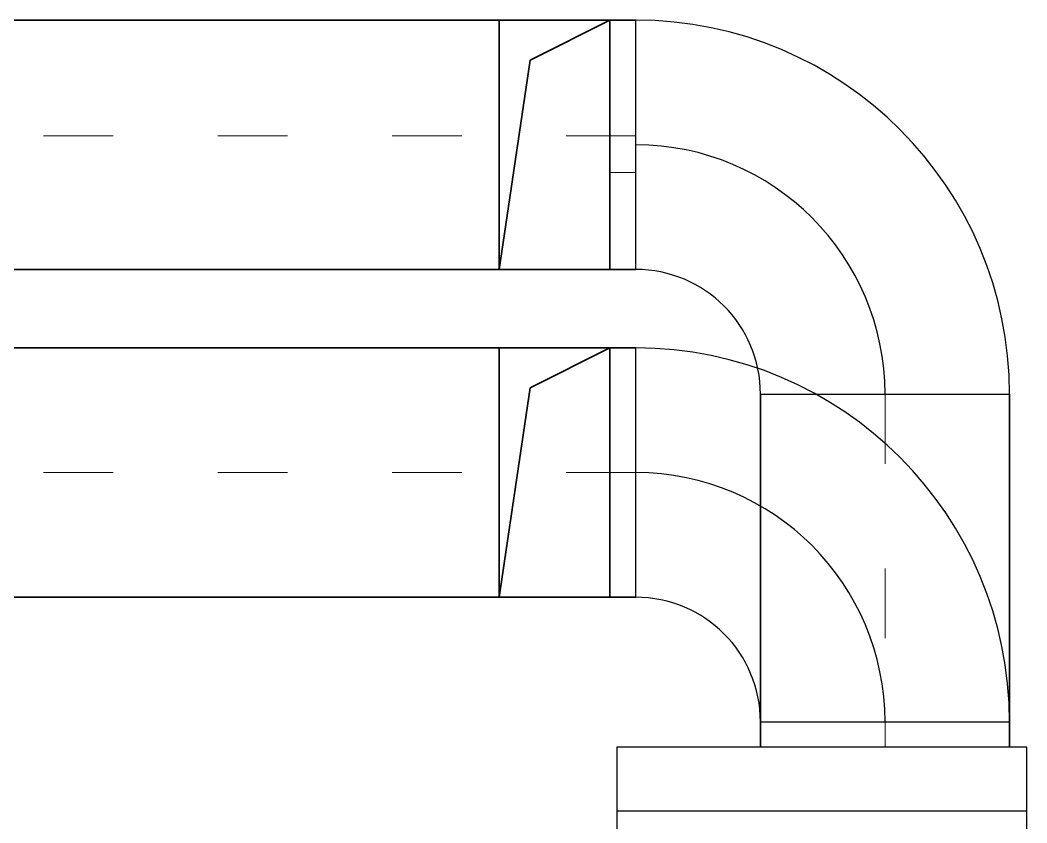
# Model space of a CAD drawing. Header units: inches. Extents: x 23 to 100097, y 11 to 104145.
# Drawn here: x 64844 to 66578, y 58686 to 60067 of the extents above; entities that cross this region are included whole.
import ezdxf

# ---------------------------------------------------------------- set-up
doc = ezdxf.new("R2010")
doc.units = ezdxf.units.IN
doc.header["$MEASUREMENT"] = 0
doc.linetypes.add('ACAD_ISO03W100', pattern=[30, 12, -18])
doc.layers.add('Divar', color=7, linetype='Continuous', lineweight=25)
doc.layers.add('SYSTEMAIR1', color=7, linetype='Continuous')
doc.layers.add('TEKST', color=7, linetype='Continuous')

# ---------------------------------------------------------------- blocks, each defined once
blk = doc.blocks.new('adadadadad')
at = {"layer": 'Divar'}
blk.add_lwpolyline([(165343, -85512.5), (165343, -84030.5), (168725, -84030.5), (168725, -85512.5)], close=True, dxfattribs=at)
at = {"layer": 'SYSTEMAIR1', "linetype": 'Continuous', "extrusion": (-5.4881e-11, -1.98872e-05, 1)}
blk.add_line((168493.9, -84030.5, 0), (168493.9, -85512.5, 0), dxfattribs=at)

msp = doc.modelspace()

# ---------------------------------------------------------------- linework, layer by layer
at = {"color": 5, "ltscale": 500}
for p, q in [((65904.3, 59638), (65904.3, 60067)), ((66118.8, 59423.5), (66547.8, 59423.5))]:
    msp.add_line(p, q, dxfattribs=at)
at = {"color": 3, "ltscale": 500}
for p, q in [((65904.3, 59073.9), (65904.3, 59502.9)), ((66118.8, 58859.4), (66547.8, 58859.4))]:
    msp.add_line(p, q, dxfattribs=at)
at = {"color": 5, "ltscale": 500}
for radius in [643.5, 429, 214.5]:
    msp.add_arc((65904.3, 59423.5), radius, 0, 90, dxfattribs=at)
at = {"color": 3, "ltscale": 500}
for radius in [643.5, 429, 214.5]:
    msp.add_arc((65904.3, 58859.4), radius, 0, 90, dxfattribs=at)
at = {"layer": 'Divar'}
msp.add_line((66577.6, 58816), (66023.3, 58816), dxfattribs=at)
at = {"layer": 'TEKST', "color": 5, "lineweight": 35, "ltscale": 0.95}
for p, q in [((65904.3, 60067), (63090.9, 60067)), ((65859.3, 60067), (65722.1, 59997.9)), ((65722.1, 59997.9), (65668.7, 59638)), ((65904.3, 59638), (63090.9, 59638)), ((65859.3, 59638), (65904.3, 59638)), ((66118.8, 59423.5), (66118.8, 58816)), ((66547.8, 59423.5), (66547.8, 58816))]:
    msp.add_line(p, q, dxfattribs=at)
at = {"layer": 'TEKST', "color": 5, "linetype": 'ACAD_ISO03W100', "lineweight": 9, "ltscale": 10}
for p, q in [((65904.3, 59867.8), (63090.9, 59867.8)), ((65859.3, 59804.9), (65904.3, 59804.9)), ((66333.3, 59423.5), (66333.3, 58816))]:
    msp.add_line(p, q, dxfattribs=at)
at = {"layer": 'TEKST', "color": 3, "lineweight": 35, "ltscale": 0.95}
for p, q in [((65904.3, 59502.9), (63090.9, 59502.9)), ((65859.3, 59502.9), (65722.1, 59434.3)), ((65722.1, 59434.3), (65668.7, 59073.9)), ((65904.3, 59073.9), (63090.9, 59073.9)), ((65859.3, 59073.9), (65904.3, 59073.9)), ((66118.8, 58859.4), (66118.8, 58816)), ((66547.8, 58859.4), (66547.8, 58816))]:
    msp.add_line(p, q, dxfattribs=at)
at = {"layer": 'TEKST', "color": 3, "linetype": 'ACAD_ISO03W100', "lineweight": 9, "ltscale": 10}
for p, q in [((65904.3, 59288.4), (63090.9, 59288.4)), ((66333.3, 58859.4), (66333.3, 58816))]:
    msp.add_line(p, q, dxfattribs=at)
at = {"layer": 'TEKST', "color": 5, "lineweight": 35, "ltscale": 0.95}
msp.add_lwpolyline([(65859.3, 60067), (65668.7, 60067), (65668.7, 59638), (65859.3, 59638)], close=True, dxfattribs=at)
at = {"layer": 'TEKST', "color": 3, "lineweight": 35, "ltscale": 0.95}
msp.add_lwpolyline([(65859.3, 59502.9), (65668.7, 59502.9), (65668.7, 59073.9), (65859.3, 59073.9)], close=True, dxfattribs=at)

# ---------------------------------------------------------------- block references
at = {"layer": 'Divar', "xscale": -0.4766491927358397, "yscale": 0.4766491927358397, "zscale": 0.4766491927358397, "rotation": 270}
msp.add_blockref('adadadadad', (106630.7, -21606.6), dxfattribs=at)

doc.saveas('drawing.dxf')
